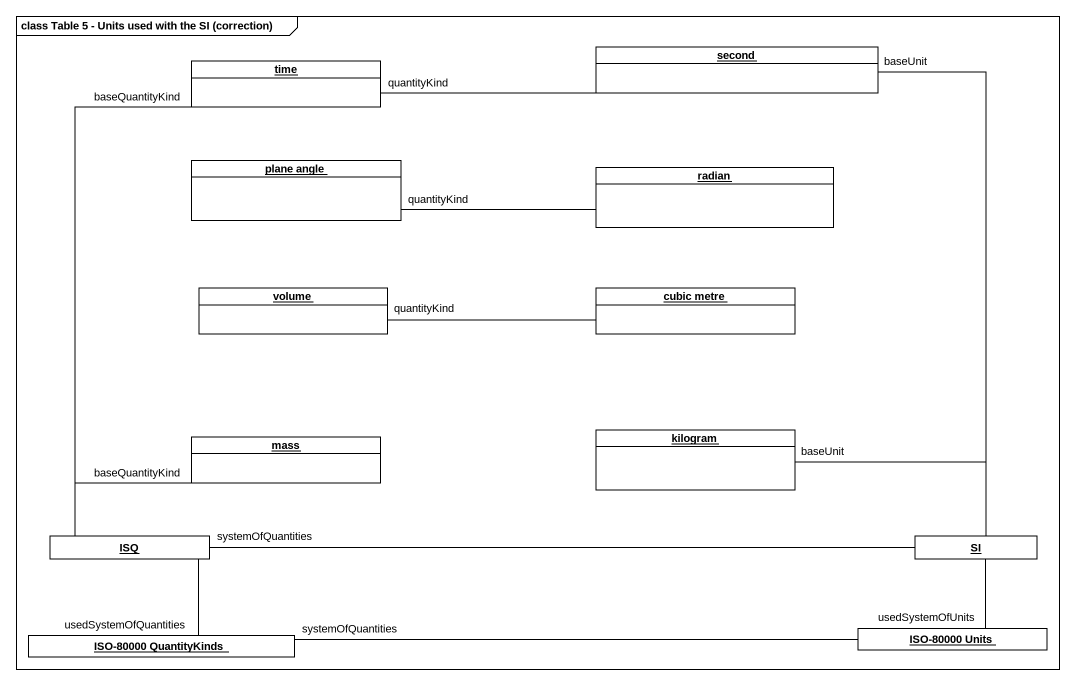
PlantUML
@startuml
mainframe class Table 5 - Units used with the SI (correction)
hide circle
hide empty members
object time #FFFFFF
object second #FFFFFF
object "plane angle" as plane_angle #FFFFFF
object radian #FFFFFF
object volume #FFFFFF
object "cubic metre" as cubic_metre #FFFFFF
object mass #FFFFFF
object kilogram #FFFFFF
object ISQ #FFFFFF
object SI #FFFFFF
object "ISO-80000 QuantityKinds" as ISO_80000_QuantityKinds #FFFFFF
object "ISO-80000 Units" as ISO_80000_Units #FFFFFF
time -- ISQ : baseQuantityKind
second -left- time : quantityKind
second -- SI : baseUnit
radian -left- plane_angle : quantityKind
cubic_metre -left- volume : quantityKind
mass -left- ISQ : baseQuantityKind
kilogram -right- SI : baseUnit
ISQ -right- SI : systemOfQuantities
ISO_80000_QuantityKinds -up- ISQ : usedSystemOfQuantities
ISO_80000_QuantityKinds -right- ISO_80000_Units : systemOfQuantities
ISO_80000_Units -up- SI : usedSystemOfUnits
@enduml
